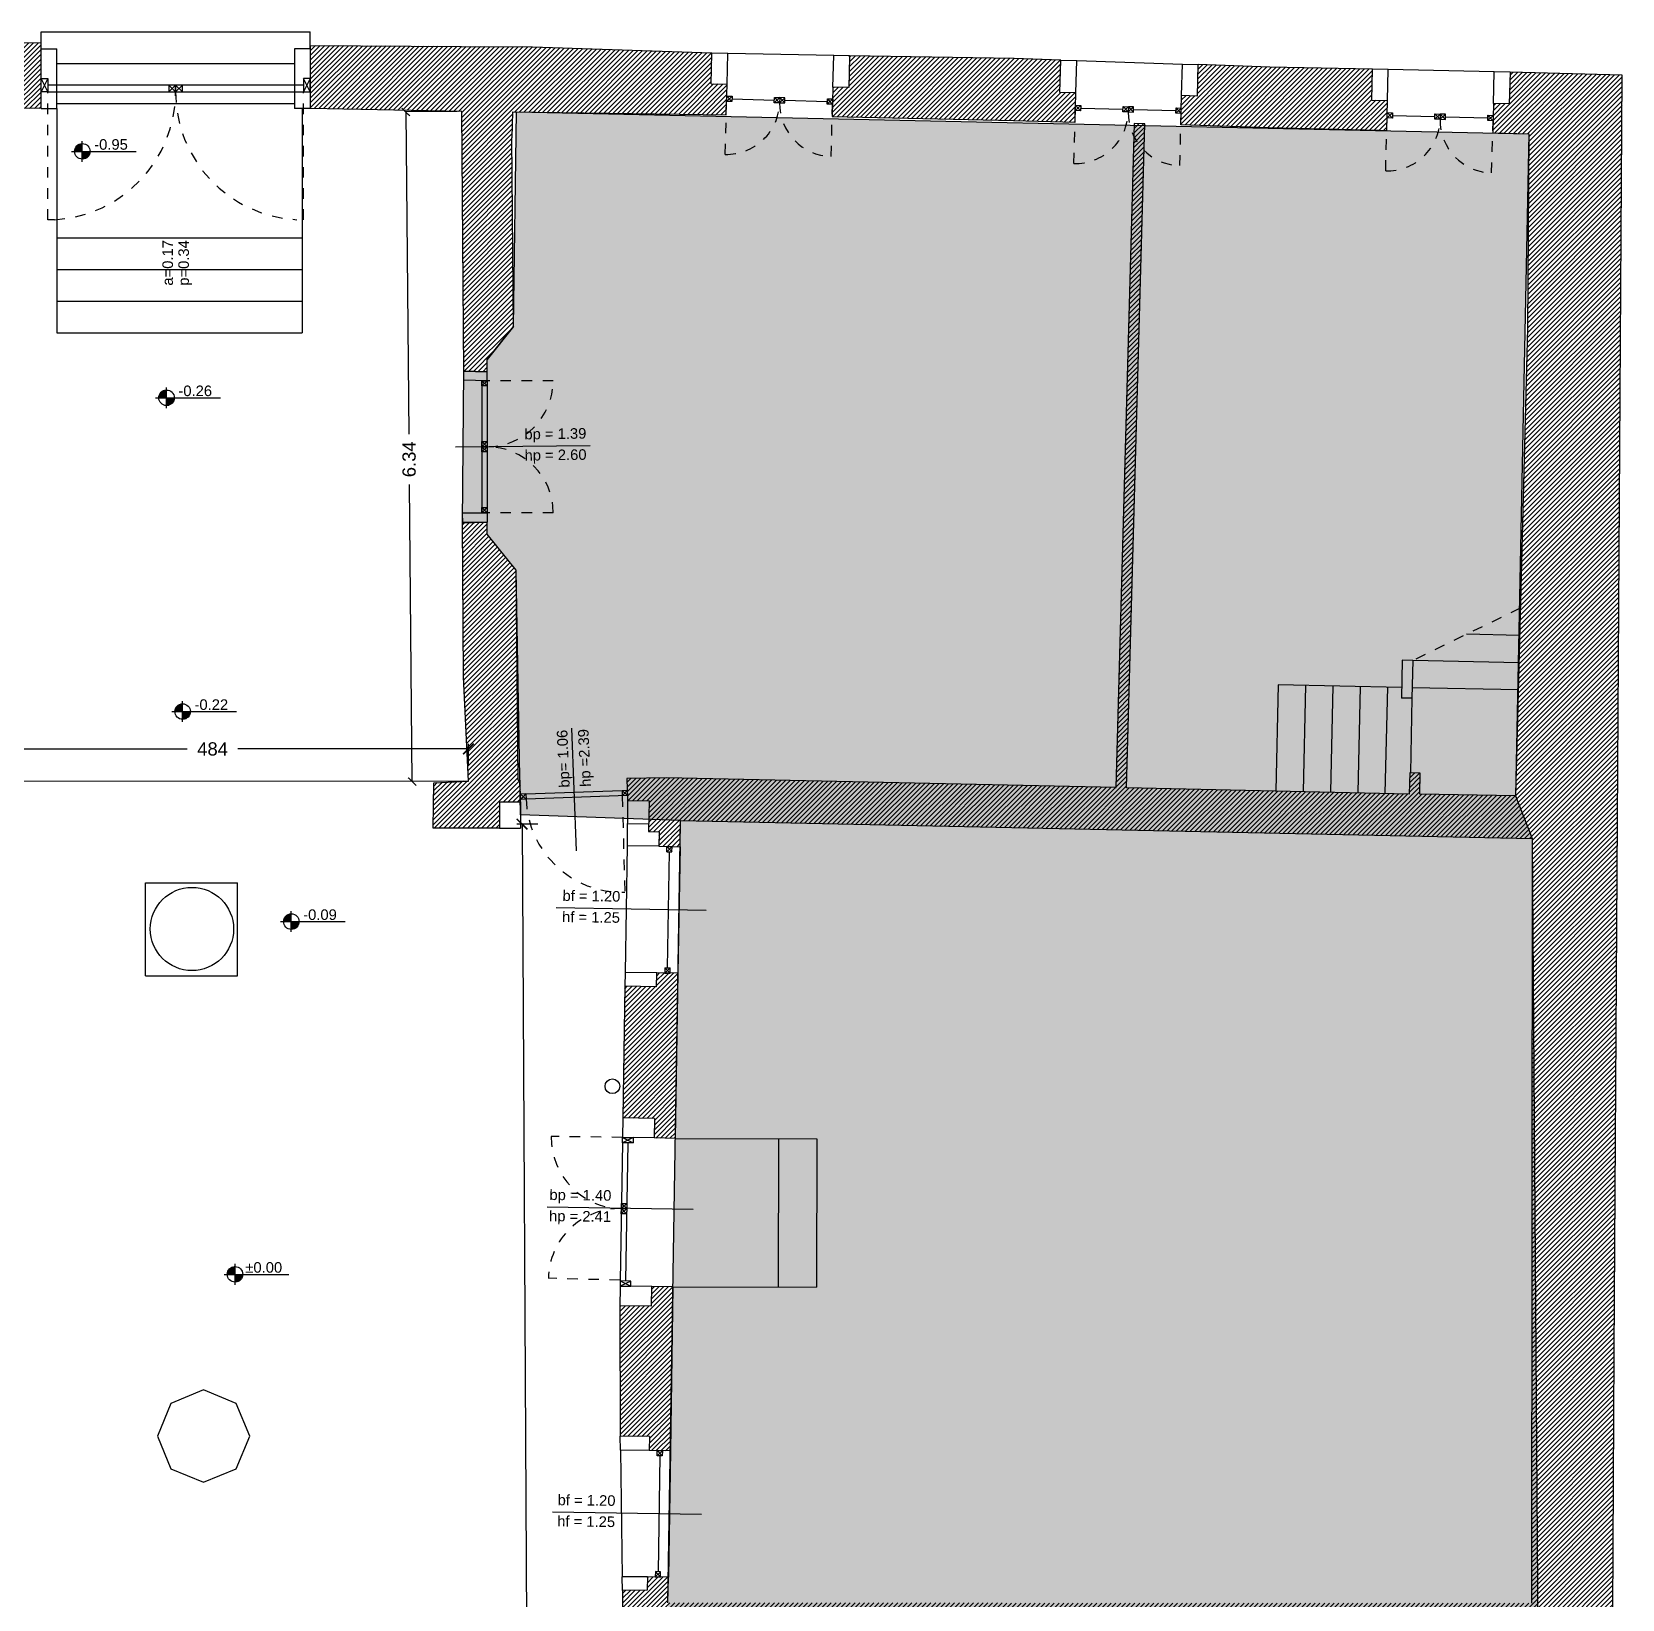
# Model space of a CAD drawing. Header units: millimetres. Extents: x -69 to 235, y 2 to 992.
# Drawn here: x -42.58 to -27.53, y 492.84 to 507.67 of the extents above; entities that cross this region are included whole.
import ezdxf
from ezdxf.enums import TextEntityAlignment as Align

# ---------------------------------------------------------------- set-up
doc = ezdxf.new("R2010")
doc.units = ezdxf.units.MM
doc.header["$LTSCALE"] = 0.01
doc.linetypes.add('HIDDEN2', pattern=[4.7625, 3.175, -1.5875])
for name, color, linetype in [('ob_A_linea_proiezione', 251, 'HIDDEN2'), ('ob_A_linea_v', 7, 'Continuous'), ('ob_A_linea_v2', 251, 'Continuous'), ('ob_A_muro', 1, 'Continuous'), ('ob_A_muro_r', 252, 'Continuous'), ('ob_cornici corrette', 3, 'Continuous'), ('ob_Q 1_50', 250, 'Continuous'), ('ob_retino chiaro', 254, 'Continuous'), ('ob_serramento_s', 3, 'Continuous')]:
    doc.layers.add(name, color=color, linetype=linetype)
doc.styles.add('m 1_50', font='arial.ttf', dxfattribs={"height": 0.125})
doc.styles.add('STYLE1', font='arial.ttf')
doc.dimstyles.new('DIMENSIONI', dxfattribs={"dimscale": 1.5, "dimtxt": 0.08, "dimasz": 0.05, "dimexe": 0, "dimexo": 0.03, "dimgap": 0.05, "dimtad": 0, "dimzin": 0, "dimdsep": 46, "dimtxsty": 'STYLE1', "dimblk": 'ARCHTICK', "dimcen": -0.8, "dimclrd": 256, "dimclre": 8, "dimadec": 0, "dimazin": 0, "dimtfac": 1, "dimtofl": 0, "dimtmove": 0, "dimatfit": 2, "dimldrblk": 'ARCHTICK', "dimfxl": 1, "dimtolj": 1, "dimtzin": 0, "dimlwd": -1, "dimarcsym": 0})
doc.dimstyles.new('m 1_50 cm', dxfattribs={"dimtxt": 0.1, "dimasz": 0.1, "dimexe": 0.05, "dimexo": 0.05, "dimgap": 0.1, "dimtad": 0, "dimdec": 1, "dimlfac": 100, "dimrnd": 1, "dimdsep": 46, "dimtxsty": 'm 1_50', "dimblk": 'ARCHTICK', "dimcen": 0.2, "dimadec": 0, "dimazin": 0, "dimtfac": 1, "dimtdec": 1, "dimtofl": 0, "dimtmove": 0, "dimatfit": 3, "dimldrblk": 'DOT', "dimfxl": 0.15, "dimfxlon": 1, "dimtolj": 1, "dimtzin": 0, "dimarcsym": 0})

# ---------------------------------------------------------------- blocks, each defined once
blk = doc.blocks.new('_ARCHTICK')
at = {"color": 0, "linetype": 'ByBlock', "const_width": 0.15}
blk.add_lwpolyline([(-0.5, -0.5), (0.5, 0.5)], dxfattribs=at)
blk = doc.blocks.new('*D38')
at = {"layer": 'Defpoints', "color": 0, "transparency": 16777216}
for p in [(-36.943, 500.179), (-37.868, 487.079), (-36.871, 487.085)]:
    blk.add_point(p, dxfattribs=at)
at = {"layer": 'ob_Q 1_50', "color": 0, "lineweight": -2, "transparency": 16777216}
for p, q in [((-37.79, 500.174), (-37.99, 500.173)), ((-37.94, 500.173), (-37.899, 492.615)), ((-37.868, 487.079), (-37.896, 492.053)), ((-37.718, 487.08), (-37.918, 487.079))]:
    blk.add_line(p, q, dxfattribs=at)
at = {"layer": 'ob_Q 1_50', "color": 0, "lineweight": -2, "transparency": 16777216, "xscale": 0.1, "yscale": 0.1, "zscale": 0.1}
for p, rotation in [((-37.94, 500.173), 90.31597529251741), ((-37.868, 487.079), 270.3159752925174)]:
    blk.add_blockref('_ARCHTICK', p, dxfattribs=dict(at, rotation=rotation))
at = {"layer": 'ob_Q 1_50', "color": 0, "transparency": 16777216, "insert": (-37.897, 492.334), "char_height": 0.125, "attachment_point": 5, "rotation": 270.316, "style": 'm 1_50'}
blk.add_mtext('\\A1;1309', dxfattribs=at)
blk = doc.blocks.new('_Dot')
at = {"color": 0, "linetype": 'ByBlock', "lineweight": -2}
blk.add_line((-0.5, 0), (-1, 0), dxfattribs=at)
at = {"color": 0, "linetype": 'ByBlock', "const_width": 0.5}
blk.add_lwpolyline([(-0.25, 0, 1), (0.25, 0, 1)], format="xyb", close=True, dxfattribs=at)
blk = doc.blocks.new('*D42')
at = {"layer": 'Defpoints', "color": 0, "transparency": 16777216}
for p in [(-38.508, 506.919), (-38.979, 500.575), (-38.447, 500.581)]:
    blk.add_point(p, dxfattribs=at)
at = {"layer": 'ob_Q 1_50', "color": 8, "lineweight": -2, "transparency": 16777216}
for p, q in [((-38.553, 506.918), (-39.04, 506.913)), ((-38.492, 500.58), (-38.979, 500.575))]:
    blk.add_line(p, q, dxfattribs=at)
at = {"layer": 'ob_Q 1_50', "transparency": 16777216}
for p, q in [((-39.04, 506.913), (-39.011, 503.863)), ((-38.979, 500.575), (-39.006, 503.388))]:
    blk.add_line(p, q, dxfattribs=at)
at = {"layer": 'ob_Q 1_50', "transparency": 16777216, "xscale": 0.07500000000000001, "yscale": 0.07500000000000001, "zscale": 0.07500000000000001}
for p, rotation in [((-39.04, 506.913), 90.54819107838576), ((-38.979, 500.575), 270.5481910783857)]:
    blk.add_blockref('_ARCHTICK', p, dxfattribs=dict(at, rotation=rotation))
at = {"layer": 'ob_Q 1_50', "color": 0, "transparency": 16777216, "insert": (-39.008, 503.626), "char_height": 0.125, "attachment_point": 5, "rotation": 90, "style": 'm 1_50'}
blk.add_mtext('\\A1;6.34', dxfattribs=at)
blk = doc.blocks.new('hhh-flat-15-flat-1-flat-1-flat-1-flat-1')
at = {"layer": 'ob_Q 1_50'}
for p, q in [((0.257, 5.715), (0.324, 5.781)), ((0.259, 5.708), (0.33, 5.779)), ((0.259, 5.725), (0.313, 5.779)), ((0.264, 5.739), (0.299, 5.775)), ((0.268, 5.708), (0.33, 5.77)), ((0.277, 5.708), (0.33, 5.761)), ((0.286, 5.708), (0.33, 5.752)), ((0.295, 5.708), (0.33, 5.744)), ((0.303, 5.708), (0.33, 5.735)), ((0.312, 5.708), (0.33, 5.726)), ((0.33, 5.61), (0.33, 5.806)), ((0.227, 5.708), (0.84, 5.708)), ((0.321, 5.708), (0.33, 5.717)), ((0.33, 5.638), (0.401, 5.708)), ((0.33, 5.646), (0.392, 5.708)), ((0.33, 5.655), (0.383, 5.708)), ((0.33, 5.664), (0.374, 5.708)), ((0.33, 5.673), (0.365, 5.708)), ((0.33, 5.682), (0.356, 5.708)), ((0.33, 5.691), (0.348, 5.708)), ((0.33, 5.699), (0.339, 5.708)), ((0.33, 5.708), (0.33, 5.708)), ((0.336, 5.635), (0.404, 5.702)), ((0.347, 5.636), (0.402, 5.692)), ((0.359, 5.64), (0.398, 5.679))]:
    blk.add_line(p, q, dxfattribs=at)
blk.add_circle((0.33, 5.708), 0.0735, dxfattribs=at)
blk = doc.blocks.new('*D46')
at = {"layer": 'Defpoints', "color": 0, "transparency": 16777216}
for p in [(-38.447, 500.884), (-43.289, 500.583), (-38.447, 500.581)]:
    blk.add_point(p, dxfattribs=at)
at = {"layer": 'ob_Q 1_50', "color": 0, "lineweight": -2, "transparency": 16777216}
for p, q in [((-43.289, 500.734), (-43.289, 500.934)), ((-43.289, 500.884), (-41.109, 500.884)), ((-38.447, 500.884), (-40.628, 500.884)), ((-38.447, 500.734), (-38.447, 500.934))]:
    blk.add_line(p, q, dxfattribs=at)
at = {"layer": 'ob_Q 1_50', "color": 0, "lineweight": -2, "transparency": 16777216, "xscale": 0.1, "yscale": 0.1, "zscale": 0.1, "rotation": 180}
blk.add_blockref('_ARCHTICK', (-43.289, 500.884), dxfattribs=at)
at = {"layer": 'ob_Q 1_50', "color": 0, "lineweight": -2, "transparency": 16777216, "xscale": 0.1, "yscale": 0.1, "zscale": 0.1}
blk.add_blockref('_ARCHTICK', (-38.447, 500.884), dxfattribs=at)
at = {"layer": 'ob_Q 1_50', "color": 0, "transparency": 16777216, "insert": (-40.868, 500.884), "char_height": 0.125, "attachment_point": 5, "style": 'm 1_50'}
blk.add_mtext('\\A1;484', dxfattribs=at)

msp = doc.modelspace()

# ---------------------------------------------------------------- hatches: boundary and pattern name
at = {"layer": 'ob_A_muro_r'}
h = msp.add_hatch(dxfattribs=at)
h.set_pattern_fill('ANSI31', color=256, scale=0.01)
h.paths.add_polyline_path([(-46.469, 507.6068), (-48.2375, 507.6121), (-48.6112, 507.6132), (-48.6108, 506.9365), (-48.4036, 506.939), (-48.1238, 506.9139), (-48.1204, 505.3865), (-48.109, 504.579), (-48.109, 504.5155), (-47.9973, 504.5193), (-47.9982, 504.5806), (-47.7618, 504.5842), (-47.765, 506.224), (-47.6865, 506.2211), (-47.675, 506.9543), (-46.471, 506.9486)])
h.paths.add_polyline_path([(-42.4918, 507.5654), (-43.654, 507.5834), (-44.6559, 507.5941), (-44.6579, 506.9343), (-43.7452, 506.9448), (-43.718, 506.945), (-43.7178, 506.2625), (-43.2903, 506.2538), (-43.2941, 506.9473), (-43.0489, 506.9486), (-42.4918, 506.9473)])
h = msp.add_hatch(dxfattribs=at)
h.set_pattern_fill('ANSI31', color=256, scale=0.01)
h.paths.add_polyline_path([(-36.1425, 507.4684), (-37.9308, 507.529), (-38.514, 507.533), (-39.944, 507.543), (-39.9443, 506.9473), (-38.508, 506.9185), (-38.491, 504.46), (-38.2692, 504.454), (-38.2692, 504.5705), (-38.0192, 504.8833), (-38.0369, 506.6698), (-38.0296, 506.9148), (-36.2272, 506.8898), (-36.0067, 506.8863), (-35.9996, 507.176), (-36.1496, 507.1797)])
h = msp.add_hatch(dxfattribs=at)
h.set_pattern_fill('ANSI31', color=256, scale=0.01)
h.paths.add_polyline_path([(-32.8422, 507.4046), (-33.2836, 507.4194), (-34.8404, 507.4445), (-34.8402, 507.4359), (-34.8474, 507.1454), (-34.9974, 507.1491), (-35.0043, 506.87), (-33.29, 506.8313), (-32.7069, 506.8157), (-32.7, 507.0944), (-32.8499, 507.0981)])
h = msp.add_hatch(dxfattribs=at)
h.set_pattern_fill('ANSI31', color=256, scale=0.01)
h.paths.add_polyline_path([(-29.8921, 507.3171), (-30.8625, 507.3385), (-31.5403, 507.3612), (-31.5478, 507.0638), (-31.6977, 507.0675), (-31.7045, 506.7921), (-30.8697, 506.7616), (-29.8281, 506.7383), (-29.7564, 506.7368), (-29.7532, 506.8569), (-29.7519, 506.9069), (-29.7491, 507.0214), (-29.899, 507.0251)])
h = msp.add_hatch(dxfattribs=at)
h.set_pattern_fill('ANSI31', color=256, scale=0.01)
h.paths.add_polyline_path([(-32.3185, 500.5182), (-36.5746, 500.6096), (-36.9479, 500.6038), (-36.9403, 500.3968), (-36.7382, 500.3935), (-36.7429, 500.1027), (-36.6429, 500.101), (-36.6461, 499.9632), (-36.4448, 499.9586), (-36.4406, 500.2066), (-28.3794, 500.0373), (-28.3855, 492.8007), (-36.56, 492.8016), (-36.5538, 493.0465), (-36.7538, 493.0485), (-36.757, 492.9234), (-36.9894, 492.9193), (-36.9883, 492.5319), (-36.7207, 492.5276), (-36.7216, 492.3965), (-28.3835, 492.4239), (-28.3682, 489.0498), (-28.2625, 483.6747), (-28.8476, 483.5955), (-28.8329, 483.3923), (-28.6641, 483.4045), (-28.6466, 483.1623), (-27.6137, 483.2472), (-27.6193, 487.9196), (-27.6236, 491.4904), (-27.6055, 495.1781), (-27.5287, 507.2617), (-28.5895, 507.2883), (-28.5968, 506.9908), (-28.7468, 506.9945), (-28.7539, 506.7149), (-28.4109, 506.7073), (-28.4246, 504.8676), (-28.502, 501.9136), (-28.5369, 500.4396), (-29.4441, 500.4564), (-29.4396, 500.6564), (-29.5395, 500.6585), (-29.5442, 500.4554), (-32.2203, 500.5161), (-32.0465, 506.8006), (-32.1465, 506.803), (-32.3203, 500.5182)])
h = msp.add_hatch(dxfattribs=at)
h.set_pattern_fill('ANSI31', color=256, scale=0.01)
h.paths.add_polyline_path([(-37.9963, 502.5772), (-38.2692, 502.9187), (-38.2692, 503.0303), (-38.5024, 503.0248), (-38.4938, 501.5668), (-38.4473, 500.5806), (-38.7754, 500.5639), (-38.7795, 500.1347), (-38.322, 500.1335), (-38.1529, 500.1347), (-38.1529, 500.3847), (-37.9529, 500.3847), (-37.9561, 500.5882), (-37.9765, 500.5879)])
h = msp.add_hatch(dxfattribs=at)
h.set_pattern_fill('ANSI31', color=256, scale=0.01)
h.paths.add_polyline_path([(-36.4645, 498.7625), (-36.6645, 498.7645), (-36.6667, 498.6334), (-36.9666, 498.6382), (-36.9866, 497.3926), (-36.6866, 497.3877), (-36.6898, 497.2026), (-36.4899, 497.1981)])
h = msp.add_hatch(dxfattribs=at)
h.set_pattern_fill('ANSI31', color=256, scale=0.01)
h.paths.add_polyline_path([(-36.5126, 495.7935), (-36.7126, 495.7954), (-36.7156, 495.6103), (-37.0155, 495.6152), (-37.0098, 494.3802), (-36.734, 494.3757), (-36.7351, 494.2449), (-36.6613, 494.2432), (-36.6613, 494.2434), (-36.6113, 494.2426), (-36.6113, 494.2421), (-36.5351, 494.2404)])
at = {"layer": 'ob_retino chiaro'}
h = msp.add_hatch(color=256, dxfattribs=at)
h.dxf.hatch_style = 1
h.paths.add_polyline_path([(-38.5449, 486.7015), (-38.3951, 486.7102), (-38.4327, 487.0339), (-36.8696, 487.0846), (-36.888, 487.6365), (-36.3652, 487.668), (-36.4889, 492.3973), (-36.56, 492.8016), (-36.4406, 500.2066), (-37.9529, 500.2597), (-37.9963, 502.5772), (-38.2692, 502.9187), (-38.2692, 503.0303), (-38.5025, 503.0289), (-38.491, 504.46), (-38.2692, 504.454), (-38.2692, 504.5705), (-38.0192, 504.8833), (-37.991, 506.9143), (-28.4128, 506.7073), (-28.5369, 500.4396), (-28.3794, 500.0373), (-28.2625, 483.6747), (-33.1751, 483.2786), (-33.3754, 483.2636), (-34.8957, 483.1979), (-35.8901, 483.1255), (-36.4209, 483.0959), (-36.7399, 483.0856), (-38.3685, 482.9366)])

# ---------------------------------------------------------------- linework, layer by layer
at = {"layer": 'ob_A_linea_proiezione'}
for p, q in [((-42.4281, 505.8921), (-42.4281, 507.1022)), ((-40.0079, 505.8921), (-40.0079, 507.1022)), ((-36.0171, 506.512), (-36.0038, 507.0131)), ((-35.0146, 506.492), (-35.0014, 506.9864)), ((-32.7176, 506.4251), (-32.7042, 506.9263)), ((-31.7151, 506.4051), (-31.7019, 506.8995)), ((-29.7666, 506.3557), (-29.7532, 506.8569)), ((-28.764, 506.3358), (-28.7509, 506.8302)), ((-42.3644, 505.8921), (-42.4281, 505.8921)), ((-37.6442, 504.3696), (-38.2692, 504.3696)), ((-37.6442, 503.1196), (-38.2692, 503.1196)), ((-28.4941, 502.2166), (-29.5101, 501.7217)), ((-36.9913, 500.4378), (-36.9672, 499.5278)), ((-36.9898, 497.2075), (-37.6633, 497.2171)), ((-37.0116, 495.8563), (-37.6906, 495.8741))]:
    msp.add_line(p, q, dxfattribs=at)
for centre, radius, start, end in [((-42.4281, 507.1022), 1.2101, 273.01696, 0), ((-40.0079, 507.1022), 1.2101, 180, 266.98304), ((-36.0038, 507.0131), 0.5014, 268.4721, 358.48181), ((-35.0013, 506.9931), 0.5013, 179.22482, 268.4826), ((-32.7042, 506.9263), 0.5014, 268.4721, 358.48181), ((-31.7018, 506.9062), 0.5013, 179.22482, 268.4826), ((-29.7532, 506.8569), 0.5014, 268.4721, 358.48181), ((-28.7508, 506.8369), 0.5013, 179.22482, 268.4826), ((-38.2692, 504.3696), 0.625, 270, 0), ((-38.2692, 503.1196), 0.625, 0, 90), ((-36.9913, 500.4378), 0.9104, 181.58207, 271.51661), ((-36.9898, 497.2075), 0.6736, 179.18744, 269.18744), ((-37.0171, 495.8605), 0.6736, 88.49005, 178.84875)]:
    msp.add_arc(centre, radius, start, end, dxfattribs=at)
at = {"layer": 'ob_A_linea_v'}
for p, q in [((-42.4918, 507.6719), (-39.9443, 507.6719)), ((-42.4918, 507.5654), (-42.4918, 507.6719)), ((-39.9443, 507.5119), (-39.9443, 507.6719)), ((-42.3418, 507.3719), (-40.0943, 507.3719)), ((-42.3418, 506.9923), (-40.0943, 506.9923)), ((-42.3418, 506.9473), (-42.3418, 504.8219)), ((-40.0193, 506.9473), (-40.0193, 504.8219)), ((-42.3418, 505.7219), (-40.0193, 505.7219)), ((-42.3418, 505.4219), (-40.0193, 505.4219)), ((-42.3418, 505.1219), (-40.0193, 505.1219)), ((-42.3418, 504.8219), (-40.0193, 504.8219)), ((-28.4996, 501.9586), (-29.0017, 501.9693)), ((-28.5052, 501.7005), (-29.5104, 501.7221)), ((-30.7832, 501.4913), (-30.806, 500.4888)), ((-29.616, 501.4662), (-30.7832, 501.4913)), ((-30.5252, 501.4855), (-30.548, 500.483)), ((-30.2672, 501.4796), (-30.2899, 500.4771)), ((-30.0092, 501.4738), (-30.0319, 500.4713)), ((-29.7512, 501.4679), (-29.7739, 500.4654)), ((-29.5182, 501.3641), (-29.5334, 500.6588)), ((-28.5107, 501.4425), (-29.516, 501.4641)), ((-35.5128, 497.1954), (-35.5166, 495.7908)), ((-35.149, 497.1944), (-35.1528, 495.7898))]:
    msp.add_line(p, q, dxfattribs=at)
for points in [[(-36.4899, 497.1981), (-35.149, 497.1944)], [(-36.5126, 495.7935), (-35.1528, 495.7898)]]:
    msp.add_lwpolyline(points, dxfattribs=at)
at = {"layer": 'ob_A_linea_v2'}
for p, q in [((-34.9904, 507.4464), (-35.9925, 507.4664)), ((-32.6897, 507.4008), (-31.6903, 507.3649)), ((-28.7395, 507.2916), (-29.7421, 507.3139)), ((-36.9451, 499.968), (-36.9645, 498.7693)), ((-36.4448, 499.9586), (-36.4645, 498.7625)), ((-41.5026, 499.6182), (-40.6326, 499.6182)), ((-41.5026, 498.7382), (-41.5026, 499.6182)), ((-40.6326, 498.7382), (-40.6326, 499.6182)), ((-41.5026, 498.7382), (-40.6326, 498.7382)), ((-40.9529, 494.819), (-41.2623, 494.6908)), ((-40.6436, 494.6908), (-40.9529, 494.819)), ((-41.2623, 494.6908), (-41.3905, 494.3814)), ((-40.5154, 494.3814), (-40.6436, 494.6908)), ((-41.3905, 494.3814), (-41.2623, 494.072)), ((-40.6436, 494.072), (-40.5154, 494.3814)), ((-37.008, 494.249), (-36.9917, 493.0504)), ((-36.5351, 494.2404), (-36.5538, 493.0465)), ((-41.2623, 494.072), (-40.9529, 493.9439)), ((-40.9529, 493.9439), (-40.6436, 494.072))]:
    msp.add_line(p, q, dxfattribs=at)
msp.add_lwpolyline([(-43.289, 500.583), (-38.4473, 500.5806)], dxfattribs=at)
msp.add_circle((-41.0635, 499.1807), 0.3939, dxfattribs=at)
at = {"layer": 'ob_A_muro'}
for p, q in [((-42.4918, 506.9473), (-42.4918, 507.5654)), ((-39.944, 507.543), (-39.9443, 506.9473)), ((-36.1496, 507.1797), (-36.1425, 507.4684)), ((-31.5478, 507.0638), (-31.5403, 507.3612)), ((-30.862, 507.3385), (-31.5403, 507.3612)), ((-29.8921, 507.3171), (-30.8637, 507.3386)), ((-29.899, 507.0251), (-29.8921, 507.3171)), ((-28.5895, 507.2883), (-28.5895, 507.2883)), ((-36.1496, 507.1797), (-35.9996, 507.176)), ((-36.0067, 506.8863), (-35.9996, 507.176)), ((-31.7045, 506.7921), (-31.6977, 507.0675)), ((-31.5478, 507.0638), (-31.6977, 507.0675)), ((-38.0296, 506.9148), (-38.0369, 506.6698)), ((-29.899, 507.0251), (-29.7491, 507.0214)), ((-29.756, 506.7413), (-29.7491, 507.0214)), ((-30.8697, 506.7616), (-31.7045, 506.7921)), ((-29.8281, 506.7383), (-30.8719, 506.7617)), ((-38.0192, 504.8833), (-38.2692, 504.5705)), ((-38.2692, 504.454), (-38.2692, 504.5705)), ((-38.2692, 502.9187), (-38.2692, 503.0303)), ((-37.9963, 502.5772), (-38.2692, 502.9187)), ((-29.6101, 501.7239), (-29.6182, 501.3663)), ((-29.5101, 501.7217), (-29.6101, 501.7239)), ((-29.5101, 501.7217), (-29.5182, 501.3641)), ((-29.5181, 501.3641), (-29.6182, 501.3663)), ((-37.9529, 500.3847), (-37.9561, 500.5882)), ((-38.1529, 500.3847), (-38.1529, 500.1347)), ((-38.1529, 500.3847), (-37.9529, 500.3847)), ((-36.6667, 498.6334), (-36.6645, 498.7645)), ((-36.4645, 498.7625), (-36.6645, 498.7645)), ((-36.9666, 498.6382), (-36.9866, 497.3926)), ((-36.6667, 498.6334), (-36.9666, 498.6382)), ((-36.4645, 498.7625), (-36.4899, 497.1981)), ((-36.6866, 497.3877), (-36.9866, 497.3926)), ((-36.6866, 497.3877), (-36.6898, 497.2026)), ((-36.4899, 497.1981), (-36.6898, 497.2026)), ((-36.7156, 495.6103), (-36.7126, 495.7954)), ((-36.5126, 495.7935), (-36.7126, 495.7954)), ((-36.5126, 495.7935), (-36.5351, 494.2404)), ((-37.0155, 495.6152), (-37.0098, 494.3802)), ((-36.7156, 495.6103), (-37.0155, 495.6152)), ((-36.734, 494.3757), (-37.0098, 494.3802)), ((-36.734, 494.3757), (-36.7351, 494.2449)), ((-36.5351, 494.2404), (-36.7351, 494.2449))]:
    msp.add_line(p, q, dxfattribs=at)
for points in [[(-42.4918, 507.5654), (-43.654, 507.5834), (-43.654, 507.5834)], [(-39.9443, 507.543), (-38.514, 507.533)], [(-38.514, 507.533), (-37.9315, 507.529), (-37.9315, 507.529), (-37.9315, 507.529), (-37.9315, 507.529), (-37.9315, 507.529), (-37.9315, 507.529)], [(-36.1425, 507.4684), (-37.9342, 507.5291)], [(-34.8402, 507.4359), (-34.8474, 507.1454), (-34.9974, 507.1491), (-35.0043, 506.87), (-33.29, 506.8313), (-32.7069, 506.8157), (-32.7, 507.0944), (-32.8499, 507.0981), (-32.8422, 507.4046), (-33.2836, 507.4194), (-34.8404, 507.4445), (-34.8404, 507.4445)], [(-34.8402, 507.4359), (-34.8404, 507.4445)], [(-27.6236, 491.4904), (-27.6055, 495.1781), (-27.5287, 507.2617), (-28.5895, 507.2883), (-28.5968, 506.9908), (-28.7468, 506.9945), (-28.7539, 506.7149), (-28.4109, 506.7073), (-28.4246, 504.8676), (-28.502, 501.9136), (-28.5369, 500.4396), (-29.4441, 500.4564), (-29.4396, 500.6564), (-29.5395, 500.6585), (-29.5442, 500.4554), (-32.2203, 500.5161), (-32.0465, 506.8006), (-32.1465, 506.803), (-32.3203, 500.5182), (-32.3185, 500.5182), (-36.5746, 500.6096), (-36.9479, 500.6038), (-36.9403, 500.3968), (-36.7382, 500.3935), (-36.7429, 500.1027), (-36.6429, 500.101), (-36.6461, 499.9632), (-36.4448, 499.9586), (-36.4406, 500.2066), (-28.3794, 500.0373), (-28.3855, 492.8007)], [(-42.4918, 506.9473), (-42.4918, 506.9473), (-43.0489, 506.9486), (-43.2941, 506.9473)], [(-38.2692, 504.454), (-38.491, 504.46), (-38.508, 506.9185), (-39.9443, 506.9473)], [(-38.0296, 506.9148), (-38.0296, 506.9148), (-36.2272, 506.8898)], [(-36.2272, 506.8898), (-36.0067, 506.8863)], [(-38.0192, 504.8833), (-38.0369, 506.6698)], [(-29.8281, 506.7383), (-29.7564, 506.7368)], [(-38.1529, 500.1347), (-38.322, 500.1335), (-38.7795, 500.1347), (-38.7795, 500.1347), (-38.7754, 500.5639), (-38.4473, 500.5806), (-38.4938, 501.5668), (-38.5024, 503.0248), (-38.2692, 503.0303)], [(-37.9765, 500.5879), (-37.9963, 502.5772)], [(-37.9765, 500.5879), (-37.9561, 500.5882)], [(-36.56, 492.8016), (-36.5538, 493.0465), (-36.7538, 493.0485), (-36.757, 492.9234), (-36.9894, 492.9193), (-36.9883, 492.5319)]]:
    msp.add_lwpolyline(points, dxfattribs=at)
at = {"layer": 'ob_cornici corrette'}
for p, q in [((-42.4918, 507.5119), (-42.3418, 507.5119)), ((-42.3418, 506.9473), (-42.3418, 507.5119)), ((-39.9443, 507.5119), (-40.0943, 507.5119)), ((-40.0943, 507.5119), (-40.0943, 506.9473)), ((-35.9925, 507.4664), (-36.1425, 507.4684)), ((-35.9996, 507.176), (-35.9925, 507.4664)), ((-35.9996, 507.176), (-35.9925, 507.4664)), ((-34.9974, 507.1491), (-34.9904, 507.4464)), ((-34.9974, 507.1491), (-34.9904, 507.4464)), ((-34.8404, 507.4445), (-34.9904, 507.4464)), ((-32.8426, 507.3885), (-32.8427, 507.3885)), ((-32.8396, 507.4045), (-32.6897, 507.4008)), ((-32.7, 507.0944), (-32.6897, 507.4008)), ((-32.7, 507.0944), (-32.6897, 507.4008)), ((-31.6977, 507.0675), (-31.6903, 507.3649)), ((-31.6977, 507.0675), (-31.6903, 507.3649)), ((-31.6903, 507.3649), (-31.5403, 507.3612)), ((-29.7421, 507.3139), (-29.8921, 507.3173)), ((-29.7491, 507.0214), (-29.7421, 507.3139)), ((-29.7491, 507.0214), (-29.7421, 507.3139)), ((-28.7468, 506.9945), (-28.7395, 507.2916)), ((-28.7468, 506.9945), (-28.7395, 507.2916)), ((-28.5895, 507.2883), (-28.7395, 507.2916)), ((-42.4918, 506.9473), (-42.3418, 506.9473)), ((-39.9443, 506.9473), (-40.0943, 506.9473)), ((-38.4911, 504.3738), (-38.491, 504.46)), ((-38.2692, 504.3696), (-38.4911, 504.3738)), ((-38.2692, 504.3696), (-38.2692, 504.454)), ((-38.5068, 503.1196), (-38.5024, 503.0247)), ((-38.5068, 503.1196), (-38.2692, 503.1196)), ((-38.2692, 503.1196), (-38.2692, 503.0303)), ((-37.9529, 500.3847), (-37.9529, 500.1347)), ((-36.9403, 500.3968), (-36.9451, 499.968)), ((-38.1529, 500.1347), (-37.9529, 500.1347)), ((-36.9417, 500.1789), (-36.7417, 500.1757)), ((-36.6461, 499.9632), (-36.9461, 499.968)), ((-36.9645, 498.7693), (-36.9666, 498.6382)), ((-36.6645, 498.7645), (-36.9645, 498.7693)), ((-36.9866, 497.3926), (-36.9898, 497.2075)), ((-36.6898, 497.2026), (-36.9898, 497.2075)), ((-37.0125, 495.8003), (-37.0158, 495.6016)), ((-36.7126, 495.7954), (-37.0125, 495.8003)), ((-37.008, 494.249), (-37.0098, 494.3802)), ((-36.7351, 494.2449), (-37.008, 494.249)), ((-36.9894, 492.9193), (-36.9917, 493.0504)), ((-36.7538, 493.0485), (-36.9917, 493.0504))]:
    msp.add_line(p, q, dxfattribs=at)
msp.add_circle((-37.0845, 497.6916), 0.0697, dxfattribs=at)
at = {"layer": 'ob_Q 1_50'}
for p, q in [((-37.2964, 503.7525), (-38.5708, 503.7421)), ((-37.4722, 501.082), (-37.4261, 499.9212)), ((-36.1961, 499.3564), (-37.6156, 499.3794)), ((-36.3196, 496.526), (-37.7027, 496.5469)), ((-36.2422, 493.6383), (-37.6522, 493.6595))]:
    msp.add_line(p, q, dxfattribs=at)
at = {"layer": 'ob_retino chiaro'}
msp.add_lwpolyline([(-36.56, 492.8016), (-36.4406, 500.2066), (-37.9529, 500.2597), (-37.9963, 502.5772), (-38.2692, 502.9187), (-38.2692, 503.0303), (-38.5025, 503.0289), (-38.491, 504.46), (-38.2692, 504.454), (-38.2692, 504.5705), (-38.0192, 504.8833), (-37.991, 506.9143), (-28.4128, 506.7073), (-28.5369, 500.4396), (-28.3794, 500.0373), (-28.2625, 483.6747)], dxfattribs=at)
at = {"layer": 'ob_serramento_s'}
for p, q in [((-42.4281, 507.1022), (-42.4918, 507.2296)), ((-42.4281, 507.2296), (-42.4918, 507.1022)), ((-42.4281, 507.1022), (-42.4918, 507.2296)), ((-42.4281, 507.2296), (-42.4918, 507.1022)), ((-39.9443, 507.2296), (-40.0079, 507.1022)), ((-39.9443, 507.1022), (-40.0079, 507.2296)), ((-39.9443, 507.2296), (-40.0079, 507.1022)), ((-39.9443, 507.1022), (-40.0079, 507.2296)), ((-40.0079, 507.1659), (-42.4281, 507.1659)), ((-40.0079, 507.1659), (-42.4281, 507.1659)), ((-42.4281, 507.1022), (-40.0079, 507.1022)), ((-42.4281, 507.1022), (-40.0079, 507.1022)), ((-41.218, 507.1659), (-41.2819, 507.1022)), ((-41.2819, 507.1659), (-41.218, 507.1022)), ((-41.218, 507.1659), (-41.2819, 507.1022)), ((-41.2819, 507.1659), (-41.218, 507.1022)), ((-41.218, 507.1659), (-41.1542, 507.1022)), ((-41.1542, 507.1659), (-41.218, 507.1022)), ((-41.218, 507.1659), (-41.1542, 507.1022)), ((-41.1542, 507.1659), (-41.218, 507.1022)), ((-35.9525, 507.0618), (-36.0037, 507.0131)), ((-35.9525, 507.0618), (-36.0037, 507.0131)), ((-35.9538, 507.0118), (-36.0024, 507.0631)), ((-35.9538, 507.0118), (-36.0024, 507.0631)), ((-35.9525, 507.0618), (-35.9538, 507.0118)), ((-35.9525, 507.0618), (-35.9538, 507.0118)), ((-35.5013, 507.0498), (-35.5525, 507.0011)), ((-35.5013, 507.0498), (-35.5525, 507.0011)), ((-35.5026, 506.9998), (-35.5513, 507.0511)), ((-35.5026, 506.9998), (-35.5513, 507.0511)), ((-35.5013, 507.0498), (-35.5026, 506.9998)), ((-35.5013, 507.0498), (-35.5026, 506.9998)), ((-35.5013, 507.0498), (-35.5026, 506.9998)), ((-35.5013, 507.0498), (-35.5026, 506.9998)), ((-35.5026, 506.9998), (-35.4513, 507.0484)), ((-35.5026, 506.9998), (-35.4513, 507.0484)), ((-35.5013, 507.0498), (-35.4527, 506.9984)), ((-35.5013, 507.0498), (-35.4527, 506.9984)), ((-35.9531, 507.0368), (-35.5519, 507.0261)), ((-35.9531, 507.0368), (-35.5519, 507.0261)), ((-35.452, 507.0235), (-35.0508, 507.0128)), ((-35.452, 507.0235), (-35.0508, 507.0128)), ((-35.0501, 507.0377), (-35.0514, 506.9878)), ((-35.0501, 507.0377), (-35.0514, 506.9878)), ((-35.0001, 507.0364), (-35.0514, 506.9877)), ((-35.0001, 507.0364), (-35.0514, 506.9877)), ((-35.0015, 506.9864), (-35.0501, 507.0377)), ((-35.0015, 506.9864), (-35.0501, 507.0377)), ((-35.0001, 507.0364), (-35.0015, 506.9864)), ((-35.0001, 507.0364), (-35.0015, 506.9864)), ((-32.6529, 506.9749), (-32.7041, 506.9263)), ((-32.6529, 506.9749), (-32.7041, 506.9263)), ((-32.6542, 506.925), (-32.7029, 506.9763)), ((-32.6542, 506.925), (-32.7029, 506.9763)), ((-32.6529, 506.9749), (-32.6542, 506.925)), ((-32.6529, 506.9749), (-32.6542, 506.925)), ((-32.6536, 506.9499), (-32.2524, 506.9392)), ((-32.6536, 506.9499), (-32.2524, 506.9392)), ((-32.2018, 506.9629), (-32.253, 506.9142)), ((-32.2018, 506.9629), (-32.253, 506.9142)), ((-32.2031, 506.9129), (-32.2517, 506.9642)), ((-32.2031, 506.9129), (-32.2517, 506.9642)), ((-32.2018, 506.9629), (-32.2031, 506.9129)), ((-32.2018, 506.9629), (-32.2031, 506.9129)), ((-32.2018, 506.9629), (-32.2031, 506.9129)), ((-32.2018, 506.9629), (-32.2031, 506.9129)), ((-32.2031, 506.9129), (-32.1518, 506.9616)), ((-32.2031, 506.9129), (-32.1518, 506.9616)), ((-32.2018, 506.9629), (-32.1532, 506.9116)), ((-32.2018, 506.9629), (-32.1532, 506.9116)), ((-32.1524, 506.9366), (-31.7512, 506.9259)), ((-32.1524, 506.9366), (-31.7512, 506.9259)), ((-31.7506, 506.9509), (-31.7519, 506.9009)), ((-31.7506, 506.9509), (-31.7519, 506.9009)), ((-31.7006, 506.9495), (-31.7518, 506.9009)), ((-31.7006, 506.9495), (-31.7518, 506.9009)), ((-31.7019, 506.8996), (-31.7506, 506.9509)), ((-31.7019, 506.8996), (-31.7506, 506.9509)), ((-29.7019, 506.9056), (-29.7531, 506.8569)), ((-29.7019, 506.9056), (-29.7531, 506.8569)), ((-29.7032, 506.8556), (-29.7519, 506.9069)), ((-29.7032, 506.8556), (-29.7519, 506.9069)), ((-29.7019, 506.9056), (-29.7032, 506.8556)), ((-29.7019, 506.9056), (-29.7032, 506.8556)), ((-29.7019, 506.9056), (-29.7032, 506.8556)), ((-29.7019, 506.9056), (-29.7032, 506.8556)), ((-29.2507, 506.8936), (-29.302, 506.8449)), ((-29.2507, 506.8936), (-29.302, 506.8449)), ((-29.2521, 506.8436), (-29.3007, 506.8949)), ((-29.2521, 506.8436), (-29.3007, 506.8949)), ((-29.2507, 506.8936), (-29.2521, 506.8436)), ((-29.2507, 506.8936), (-29.2521, 506.8436)), ((-29.2507, 506.8936), (-29.2521, 506.8436)), ((-29.2507, 506.8936), (-29.2521, 506.8436)), ((-29.2521, 506.8436), (-29.2008, 506.8922)), ((-29.2521, 506.8436), (-29.2008, 506.8922)), ((-29.2507, 506.8936), (-29.2022, 506.8422)), ((-29.2507, 506.8936), (-29.2022, 506.8422)), ((-29.7026, 506.8806), (-29.3014, 506.8699)), ((-29.7026, 506.8806), (-29.3014, 506.8699)), ((-29.2014, 506.8672), (-28.8002, 506.8565)), ((-29.2014, 506.8672), (-28.8002, 506.8565)), ((-28.7996, 506.8815), (-28.8009, 506.8315)), ((-28.7996, 506.8815), (-28.8009, 506.8315)), ((-28.7996, 506.8815), (-28.8009, 506.8315)), ((-28.7996, 506.8815), (-28.8009, 506.8315)), ((-28.7496, 506.8802), (-28.8008, 506.8315)), ((-28.7496, 506.8802), (-28.8008, 506.8315)), ((-28.7509, 506.8302), (-28.7996, 506.8815)), ((-28.7509, 506.8302), (-28.7996, 506.8815)), ((-28.7496, 506.8802), (-28.7509, 506.8302)), ((-28.7496, 506.8802), (-28.7509, 506.8302)), ((-38.3192, 504.3696), (-38.2692, 504.32)), ((-38.2692, 504.3696), (-38.3192, 504.32)), ((-38.3192, 504.3696), (-38.3192, 503.1196)), ((-38.3192, 504.3696), (-38.2692, 504.32)), ((-38.2692, 504.3696), (-38.3192, 504.32)), ((-38.3192, 504.3696), (-38.3192, 503.1196)), ((-38.2692, 504.3696), (-38.2692, 503.1196)), ((-38.2692, 504.3696), (-38.2692, 503.1196)), ((-38.2692, 503.7942), (-38.3192, 503.7446)), ((-38.3192, 503.7942), (-38.2692, 503.7446)), ((-38.2692, 503.7942), (-38.3192, 503.7446)), ((-38.3192, 503.7942), (-38.2692, 503.7446)), ((-38.3192, 503.7446), (-38.2692, 503.695)), ((-38.2692, 503.7446), (-38.3192, 503.695)), ((-38.2692, 503.7446), (-38.3192, 503.7446)), ((-38.3192, 503.7446), (-38.2692, 503.695)), ((-38.2692, 503.7446), (-38.3192, 503.695)), ((-38.2692, 503.7446), (-38.3192, 503.7446)), ((-38.2691, 503.1692), (-38.3191, 503.1196)), ((-38.3191, 503.1692), (-38.2691, 503.1196)), ((-38.2691, 503.1692), (-38.3191, 503.1196)), ((-38.3191, 503.1692), (-38.2691, 503.1196)), ((-37.903, 500.459), (-37.9529, 500.4572)), ((-37.903, 500.459), (-37.9529, 500.4572)), ((-37.9512, 500.4072), (-37.9529, 500.4572)), ((-37.9512, 500.4072), (-37.9529, 500.4572)), ((-37.9529, 500.4561), (-37.9001, 500.409)), ((-37.9529, 500.4561), (-37.9001, 500.409)), ((-37.903, 500.459), (-37.9512, 500.4072)), ((-37.903, 500.459), (-37.9512, 500.4072)), ((-37.903, 500.459), (-36.9932, 500.4915)), ((-37.903, 500.459), (-36.9932, 500.4915)), ((-37.903, 500.459), (-37.9012, 500.409)), ((-37.903, 500.459), (-37.9012, 500.409)), ((-36.942, 500.4432), (-37.9001, 500.409)), ((-36.942, 500.4432), (-37.9001, 500.409)), ((-36.9932, 500.4915), (-36.9439, 500.4932)), ((-36.9932, 500.4915), (-36.9439, 500.4932)), ((-36.9932, 500.4915), (-36.9914, 500.4415)), ((-36.9932, 500.4915), (-36.9914, 500.4415)), ((-36.9931, 500.4904), (-36.942, 500.4432)), ((-36.9931, 500.4904), (-36.942, 500.4432)), ((-36.9438, 500.4926), (-36.9914, 500.4415)), ((-36.9438, 500.4926), (-36.9914, 500.4415)), ((-36.9439, 500.4932), (-36.942, 500.4432)), ((-36.9439, 500.4932), (-36.942, 500.4432)), ((-37.9012, 500.409), (-37.9512, 500.4072)), ((-37.9012, 500.409), (-37.9512, 500.4072)), ((-36.5706, 499.9113), (-36.5697, 499.9614)), ((-36.5706, 499.9113), (-36.5697, 499.9614)), ((-36.5198, 499.9603), (-36.5706, 499.9113)), ((-36.5198, 499.9603), (-36.5706, 499.9113)), ((-36.5706, 499.9113), (-36.5206, 499.9105)), ((-36.5706, 499.9113), (-36.5206, 499.9105)), ((-36.5697, 499.9614), (-36.5198, 499.9105)), ((-36.5697, 499.9614), (-36.5198, 499.9603)), ((-36.5697, 499.9614), (-36.5198, 499.9105)), ((-36.5697, 499.9614), (-36.5198, 499.9603)), ((-36.5632, 498.8136), (-36.5456, 499.9109)), ((-36.5632, 498.8136), (-36.5456, 499.9109)), ((-36.5206, 499.9105), (-36.5198, 499.9603)), ((-36.5206, 499.9105), (-36.5198, 499.9603)), ((-36.5387, 498.8129), (-36.5895, 498.7639)), ((-36.5387, 498.8129), (-36.5895, 498.7639)), ((-36.5394, 498.7633), (-36.5894, 498.7641)), ((-36.5394, 498.7633), (-36.5894, 498.7641)), ((-36.5887, 498.8141), (-36.5387, 498.7631)), ((-36.5887, 498.8141), (-36.5387, 498.7631)), ((-36.5886, 498.8141), (-36.5386, 498.8133)), ((-36.5886, 498.8141), (-36.5386, 498.8133)), ((-36.9894, 497.1576), (-37.0102, 495.8518)), ((-36.9894, 497.1576), (-37.0102, 495.8518)), ((-36.9898, 497.2075), (-36.8883, 497.1557)), ((-36.9898, 497.2075), (-36.8883, 497.1557)), ((-36.8885, 497.2059), (-36.9894, 497.1576)), ((-36.8885, 497.2059), (-36.9894, 497.1576)), ((-36.9388, 497.1566), (-36.9595, 495.8498)), ((-36.9388, 497.1566), (-36.9595, 495.8498)), ((-36.9487, 496.5339), (-37.0001, 496.4838)), ((-36.9487, 496.5339), (-37.0001, 496.4838)), ((-36.9478, 496.5839), (-36.9995, 496.5338)), ((-36.9478, 496.5839), (-36.9995, 496.5338)), ((-36.9995, 496.5338), (-36.9496, 496.4839)), ((-36.9995, 496.5338), (-36.9496, 496.4839)), ((-36.9982, 496.5838), (-36.9487, 496.5339)), ((-36.9982, 496.5838), (-36.9487, 496.5339)), ((-36.9089, 495.8478), (-37.0125, 495.8003)), ((-36.9089, 495.8478), (-37.0125, 495.8003)), ((-37.0102, 495.8518), (-36.9112, 495.7984)), ((-37.0102, 495.8518), (-36.9112, 495.7984)), ((-36.6113, 494.2426), (-36.6621, 494.1934)), ((-36.6113, 494.2426), (-36.6621, 494.1934)), ((-36.6613, 494.2434), (-36.6121, 494.1926)), ((-36.6613, 494.2434), (-36.6121, 494.1926)), ((-36.6371, 494.193), (-36.653, 493.0975)), ((-36.6371, 494.193), (-36.653, 493.0975)), ((-36.628, 493.0971), (-36.6788, 493.0479)), ((-36.628, 493.0971), (-36.6788, 493.0479)), ((-36.678, 493.0979), (-36.6288, 493.0471)), ((-36.678, 493.0979), (-36.6288, 493.0471))]:
    msp.add_line(p, q, dxfattribs=at)
for points in [[(-42.4918, 507.2296), (-42.4281, 507.2296), (-42.4281, 507.1022), (-42.4918, 507.1022)], [(-42.4918, 507.2296), (-42.4281, 507.2296), (-42.4281, 507.1022), (-42.4918, 507.1022)], [(-39.9443, 507.2296), (-40.0079, 507.2296), (-40.0079, 507.1022), (-39.9443, 507.1022)], [(-39.9443, 507.2296), (-40.0079, 507.2296), (-40.0079, 507.1022), (-39.9443, 507.1022)], [(-41.218, 507.1659), (-41.2819, 507.1659), (-41.2819, 507.1022), (-41.218, 507.1022)], [(-41.218, 507.1659), (-41.2819, 507.1659), (-41.2819, 507.1022), (-41.218, 507.1022)], [(-41.1542, 507.1659), (-41.218, 507.1659), (-41.218, 507.1022), (-41.1542, 507.1022)], [(-41.1542, 507.1659), (-41.218, 507.1659), (-41.218, 507.1022), (-41.1542, 507.1022)], [(-38.3192, 504.3696), (-38.2692, 504.3696), (-38.2692, 504.32), (-38.3192, 504.32)], [(-38.3192, 504.3696), (-38.2692, 504.3696), (-38.2692, 504.32), (-38.3192, 504.32)], [(-38.3192, 503.7942), (-38.2692, 503.7942), (-38.2692, 503.7446), (-38.3192, 503.7446)], [(-38.3192, 503.7942), (-38.2692, 503.7942), (-38.2692, 503.7446), (-38.3192, 503.7446)], [(-38.3192, 503.7446), (-38.2692, 503.7446), (-38.2692, 503.695), (-38.3192, 503.695)], [(-38.3192, 503.7446), (-38.2692, 503.7446), (-38.2692, 503.695), (-38.3192, 503.695)], [(-38.3191, 503.1692), (-38.2691, 503.1692), (-38.2691, 503.1196), (-38.3191, 503.1196)], [(-38.3191, 503.1692), (-38.2691, 503.1692), (-38.2691, 503.1196), (-38.3191, 503.1196)], [(-36.8885, 497.2059), (-36.8883, 497.1557), (-36.9894, 497.1576), (-36.9898, 497.2075)], [(-36.8885, 497.2059), (-36.8883, 497.1557), (-36.9894, 497.1576), (-36.9898, 497.2075)], [(-36.9487, 496.5339), (-36.9496, 496.4839), (-37.0001, 496.4838), (-36.9995, 496.5338)], [(-36.9487, 496.5339), (-36.9496, 496.4839), (-37.0001, 496.4838), (-36.9995, 496.5338)], [(-36.9478, 496.5839), (-36.9487, 496.5339), (-36.9995, 496.5338), (-36.9982, 496.5838)], [(-36.9478, 496.5839), (-36.9487, 496.5339), (-36.9995, 496.5338), (-36.9982, 496.5838)], [(-36.9112, 495.7984), (-36.9089, 495.8478), (-37.0102, 495.8518), (-37.0125, 495.8003)], [(-36.9112, 495.7984), (-36.9089, 495.8478), (-37.0102, 495.8518), (-37.0125, 495.8003)], [(-36.6113, 494.2426), (-36.6121, 494.1926), (-36.6621, 494.1934), (-36.6613, 494.2434)], [(-36.6113, 494.2426), (-36.6121, 494.1926), (-36.6621, 494.1934), (-36.6613, 494.2434)], [(-36.6288, 493.0471), (-36.628, 493.0971), (-36.678, 493.0979), (-36.6788, 493.0479)], [(-36.6288, 493.0471), (-36.628, 493.0971), (-36.678, 493.0979), (-36.6788, 493.0479)]]:
    msp.add_lwpolyline(points, close=True, dxfattribs=at)
for points in [[(-35.9538, 507.0118), (-36.0038, 507.0131), (-36.0024, 507.0631), (-35.9525, 507.0618)], [(-35.9538, 507.0118), (-36.0038, 507.0131), (-36.0024, 507.0631), (-35.9525, 507.0618)], [(-35.5026, 506.9998), (-35.5526, 507.0011), (-35.5513, 507.0511), (-35.5013, 507.0498)], [(-35.5026, 506.9998), (-35.5526, 507.0011), (-35.5513, 507.0511), (-35.5013, 507.0498)], [(-35.5026, 506.9998), (-35.4527, 506.9984), (-35.4513, 507.0484), (-35.5013, 507.0498)], [(-35.5026, 506.9998), (-35.4527, 506.9984), (-35.4513, 507.0484), (-35.5013, 507.0498)], [(-35.0015, 506.9864), (-35.0514, 506.9878), (-35.0501, 507.0377), (-35.0001, 507.0364)], [(-35.0015, 506.9864), (-35.0514, 506.9878), (-35.0501, 507.0377), (-35.0001, 507.0364)], [(-32.6542, 506.925), (-32.7042, 506.9263), (-32.7029, 506.9763), (-32.6529, 506.9749)], [(-32.6542, 506.925), (-32.7042, 506.9263), (-32.7029, 506.9763), (-32.6529, 506.9749)], [(-32.2031, 506.9129), (-32.2531, 506.9142), (-32.2517, 506.9642), (-32.2018, 506.9629)], [(-32.2031, 506.9129), (-32.2531, 506.9142), (-32.2517, 506.9642), (-32.2018, 506.9629)], [(-32.2031, 506.9129), (-32.1531, 506.9116), (-32.1518, 506.9616), (-32.2018, 506.9629)], [(-32.2031, 506.9129), (-32.1531, 506.9116), (-32.1518, 506.9616), (-32.2018, 506.9629)], [(-31.7019, 506.8996), (-31.7519, 506.9009), (-31.7506, 506.9509), (-31.7006, 506.9495)], [(-31.7019, 506.8996), (-31.7519, 506.9009), (-31.7506, 506.9509), (-31.7006, 506.9495)], [(-29.7032, 506.8556), (-29.7532, 506.8569), (-29.7519, 506.9069), (-29.7019, 506.9056)], [(-29.7032, 506.8556), (-29.7532, 506.8569), (-29.7519, 506.9069), (-29.7019, 506.9056)], [(-29.2521, 506.8436), (-29.302, 506.8449), (-29.3007, 506.8949), (-29.2507, 506.8936)], [(-29.2521, 506.8436), (-29.302, 506.8449), (-29.3007, 506.8949), (-29.2507, 506.8936)], [(-29.2521, 506.8436), (-29.2021, 506.8422), (-29.2008, 506.8922), (-29.2507, 506.8936)], [(-29.2521, 506.8436), (-29.2021, 506.8422), (-29.2008, 506.8922), (-29.2507, 506.8936)], [(-28.7509, 506.8302), (-28.8009, 506.8315), (-28.7996, 506.8815), (-28.7496, 506.8802)], [(-28.7509, 506.8302), (-28.8009, 506.8315), (-28.7996, 506.8815), (-28.7496, 506.8802)], [(-36.5886, 498.8141), (-36.5891, 498.7637), (-36.5394, 498.7633), (-36.5394, 498.8122)], [(-36.5886, 498.8141), (-36.5891, 498.7637), (-36.5394, 498.7633), (-36.5394, 498.8122)]]:
    msp.add_lwpolyline(points, dxfattribs=at)

# ---------------------------------------------------------------- block references
at = {"layer": 'ob_Q 1_50'}
for p in [(-42.4308, 500.8322), (-41.6339, 498.5002), (-41.4816, 495.5306), (-40.453, 493.5424), (-40.9855, 490.2038)]:
    msp.add_blockref('hhh-flat-15-flat-1-flat-1-flat-1-flat-1', p, dxfattribs=at)

# ---------------------------------------------------------------- texts
at = {"layer": 'ob_Q 1_50', "style": 'STYLE1'}
for s, rotation, p in [('a=0.17', 89.91303, (-41.2936, 505.2697)), ('p=0.34', 89.91303, (-41.1427, 505.2686)), ('bp = 1.39', 0.77005, (-37.9175, 503.8639)), ('hp = 2.60', 0.77005, (-37.9159, 503.6634)), ('bp= 1.06', 92.43125, (-37.5383, 500.5181)), ('hp =2.39', 92.43125, (-37.3379, 500.5255)), ('bf = 1.20', 359.2271, (-37.5567, 499.4965)), ('hf = 1.25', 359.2271, (-37.5605, 499.296)), ('bp = 1.40', 359.29003, (-37.6802, 496.6657)), ('hp = 2.41', 359.29003, (-37.6838, 496.4652)), ('bf = 1.20', 359.29003, (-37.6029, 493.7769)), ('hf = 1.25', 359.29003, (-37.6065, 493.5764))]:
    msp.add_text(s, height=0.1, rotation=rotation, dxfattribs=at).set_placement(p, align=Align.MIDDLE_LEFT)
for tag, p in [('-0.95', (-41.8292, 506.5558)), ('-0.26', (-41.0323, 504.2238)), ('-0.22', (-40.88, 501.2542)), ('-0.09', (-39.8514, 499.266)), ('%%P0.00', (-40.3839, 495.9274))]:
    msp.add_attdef(tag, text='000', height=0.1, dxfattribs=at).set_placement(p, align=Align.CENTER)

# ---------------------------------------------------------------- dimensions: what is measured, and where the dimension line sits
at = {"layer": 'ob_Q 1_50'}
dim = msp.add_linear_dim(base=(-38.9792, 500.5755), p1=(-38.508, 506.9185), p2=(-38.4473, 500.5806), angle=270.54819, dimstyle='DIMENSIONI', override={"dimtxsty": 'm 1_50'}, dxfattribs=at)
dim.commit()
dim.dimension.update_dxf_attribs({"geometry": '*D42', "text_midpoint": (-39.0084, 503.6255), "dimtype": 161, "text_rotation": 90})
dim = msp.add_linear_dim(base=(-38.4473, 500.8837), p1=(-43.289, 500.583), p2=(-38.4473, 500.5806), dimstyle='m 1_50 cm', dxfattribs=at)
dim.commit()
dim.dimension.update_dxf_attribs({"geometry": '*D46', "text_midpoint": (-40.8682, 500.8837)})
dim = msp.add_linear_dim(base=(-37.8682, 487.079), p1=(-36.9429, 500.1789), p2=(-36.8707, 487.0845), angle=270.31598, dimstyle='m 1_50 cm', dxfattribs=at)
dim.commit()
dim.dimension.update_dxf_attribs({"geometry": '*D38', "text_midpoint": (-37.8972, 492.3341), "dimtype": 161})

doc.saveas('drawing.dxf')
